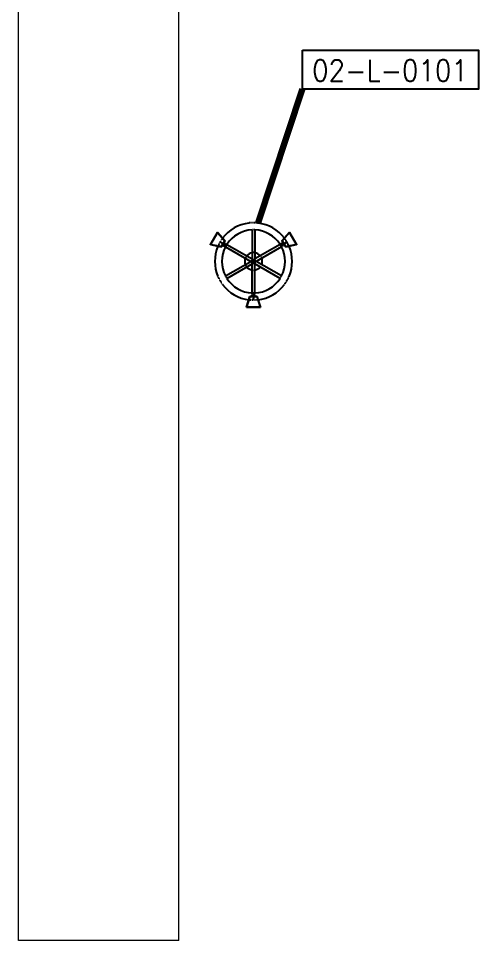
# Model space of a CAD drawing. Header units: inches. Extents: x 9 to 553326, y 5 to 186380.
# Drawn here: x 147715 to 160623, y 74813 to 100703 of the extents above; entities that cross this region are included whole.
import ezdxf

# ---------------------------------------------------------------- set-up
doc = ezdxf.new("R2010")
doc.units = ezdxf.units.IN
doc.header["$MEASUREMENT"] = 0
doc.linetypes.add('CABLEROUTEALL-EMBED 1_DWG$0$HIDDEN2', pattern=[0.1875, 0.125, -0.0625])
for name, color, linetype in [('_Auto', 7, 'Continuous'), ('Pointers', 136, 'Continuous'), ('REV.D CLOUD', 2, 'Continuous'), ('照明平面设备层', 1, 'Continuous')]:
    doc.layers.add(name, color=color, linetype=linetype)
doc.layers.add('Layout', color=6, linetype='Continuous', lineweight=20)
doc.styles.add('HZTXT', font='txt_qlt.shx', dxfattribs={"width": 0.7, "bigfont": 'hztxt.shx'})
doc.dimstyles.new('ISO-25', dxfattribs={"dimtxt": 2.5, "dimasz": 2.5, "dimexe": 1.25, "dimexo": 0.625, "dimtad": 1, "dimtxsty": 'HZTXT', "dimcen": 2.5, "dimclrd": 256, "dimclre": 256, "dimclrt": 256, "dimadec": 4, "dimazin": 0, "dimtfac": 1, "dimtmove": 0, "dimatfit": 3, "dimfxl": 1, "dimlwd": -1, "dimlwe": -1, "dimarcsym": 0})

# ---------------------------------------------------------------- blocks, each defined once
blk = doc.blocks.new('Tower Light Type 1')
at = {"layer": '照明平面设备层', "color": 1, "linetype": 'Continuous', "lineweight": -3}
for p, q in [((-2052, 1646), (-2452, 954)), ((-2452, 954), (-2052, 1646)), ((-1632, 1173), (-2052, 1646)), ((-2052, 1646), (-1632, 1173)), ((-80, 1798), (-80, 139)), ((80, 1798), (80, 139)), ((2052, 1646), (1632, 1173)), ((2052, 1646), (1632, 1173)), ((2452, 954), (2052, 1646)), ((2052, 1646), (2452, 954)), ((-1832, 827), (-1632, 1173)), ((-1632, 1173), (-1832, 827)), ((1632, 1173), (1832, 827)), ((1832, 827), (1632, 1173)), ((-2452, 954), (-1832, 827)), ((-2452, 954), (-1832, 827)), ((-1573, 908), (-1732, 1000)), ((-1573, 908), (-1732, 1000)), ((-1597, 830), (-160, 0)), ((-1517, 968), (-80, 139)), ((1517, 968), (80, 139)), ((1597, 830), (160, 0)), ((1732, 1000), (1573, 908)), ((1732, 1000), (1573, 908)), ((1832, 827), (2452, 954)), ((2452, 954), (1832, 827)), ((-1597, -830), (-160, 0)), ((1597, -830), (160, 0)), ((-1517, -968), (-80, -139)), ((-80, -1798), (-80, -139)), ((1517, -968), (80, -139)), ((80, -1798), (80, -139)), ((-200, -2000), (-400, -2600)), ((-400, -2600), (-200, -2000)), ((200, -2000), (-200, -2000)), ((-200, -2000), (200, -2000)), ((0, -1817), (0, -2000)), ((0, -1817), (0, -2000)), ((400, -2600), (200, -2000)), ((400, -2600), (200, -2000)), ((-400, -2600), (400, -2600)), ((400, -2600), (-400, -2600))]:
    blk.add_line(p, q, dxfattribs=at)
at = {"layer": '照明平面设备层', "color": 1, "linetype": 'CABLEROUTEALL-EMBED 1_DWG$0$HIDDEN2', "lineweight": -3}
for p, q in [((-2452, 954), (-2052, 1646)), ((-2052, 1646), (-2452, 954)), ((-2052, 1646), (-1632, 1173)), ((-2052, 1646), (-1632, 1173)), ((1632, 1173), (2052, 1646)), ((1632, 1173), (2052, 1646)), ((2052, 1646), (2452, 954)), ((2452, 954), (2052, 1646)), ((-1732, 1000), (-1905, 1100)), ((-1905, 1100), (-1732, 1000)), ((-1732, 1000), (-1905, 1100)), ((-1905, 1100), (-1732, 1000)), ((-1632, 1173), (-1832, 827)), ((-1832, 827), (-1632, 1173)), ((-1692, 1069), (-1772, 931)), ((-1692, 1069), (-1772, 931)), ((-1692, 1069), (-1517, 968)), ((1692, 1069), (1517, 968)), ((1559, 900), (1905, 1100)), ((1559, 900), (1905, 1100)), ((1832, 827), (1632, 1173)), ((1632, 1173), (1832, 827)), ((1692, 1069), (1772, 931)), ((1692, 1069), (1772, 931)), ((1905, 1100), (1732, 1000)), ((1905, 1100), (1732, 1000)), ((-1832, 827), (-2452, 954)), ((-1832, 827), (-2452, 954)), ((-1772, 931), (-1597, 830)), ((-1732, 1000), (-1559, 900)), ((-1732, 1000), (-1559, 900)), ((-1559, 900), (-1573, 908)), ((-1559, 900), (-1573, 908)), ((1573, 908), (1559, 900)), ((1573, 908), (1559, 900)), ((1772, 931), (1597, 830)), ((2452, 954), (1832, 827)), ((2452, 954), (1832, 827)), ((-160, 0), (-40, 69)), ((-160, 0), (-40, -69)), ((-80, 139), (40, 69)), ((-80, 139), (-80, 0)), ((80, 0), (-80, 0)), ((-80, 0), (0, 0)), ((0, 0), (-80, 0)), ((-80, 0), (80, 0)), ((-80, -139), (-80, 0)), ((80, 139), (-40, 69)), ((40, 69), (-40, -69)), ((-40, -69), (40, 69)), ((40, -69), (-40, 69)), ((-40, 69), (0, 0)), ((0, 0), (-40, 69)), ((-40, 69), (40, -69)), ((-40, -69), (0, 0)), ((0, 0), (-40, -69)), ((0, 0), (40, 69)), ((40, 69), (0, 0)), ((0, 0), (80, 0)), ((80, 0), (0, 0)), ((0, 0), (40, -69)), ((40, -69), (0, 0)), ((160, 0), (40, 69)), ((160, 0), (40, -69)), ((80, 139), (80, 0)), ((80, -139), (80, 0)), ((-80, -139), (40, -69)), ((80, -139), (-40, -69)), ((-400, -2600), (-200, -2000)), ((-400, -2600), (-200, -2000)), ((-200, -2000), (200, -2000)), ((200, -2000), (-200, -2000)), ((-80, -2000), (-80, -1798)), ((80, -2000), (-80, -2000)), ((80, -2000), (-80, -2000)), ((0, -2000), (0, -1800)), ((0, -1800), (0, -1817)), ((0, -2000), (0, -1800)), ((0, -1800), (0, -1817)), ((0, -2000), (0, -2200)), ((0, -2200), (0, -2000)), ((0, -2000), (0, -2200)), ((0, -2200), (0, -2000)), ((80, -2000), (80, -1798)), ((200, -2000), (400, -2600)), ((200, -2000), (400, -2600)), ((400, -2600), (-400, -2600)), ((-400, -2600), (400, -2600))]:
    blk.add_line(p, q, dxfattribs=at)
at = {"layer": '照明平面设备层', "color": 1, "linetype": 'Continuous', "lineweight": -3}
blk.add_circle((0, 0), 100, dxfattribs=at)
blk.add_circle((0, 0), 100, dxfattribs=at)
for radius, start, end in [(2200, 96.8607, 143.1743), (2200, 36.8257, 83.1804), (1800, 92.5473, 147.4527), (1800, 32.5473, 87.4527), (2200, 156.8257, 203.1743), (1800, 152.5473, 207.4527), (1800, 332.5473, 27.4527), (2200, 336.8257, 23.1743), (500, 159.2069, 200.7931), (500, 159.2069, 200.7931), (500, 99.2069, 140.7931), (500, 99.2069, 140.7931), (500, 39.2069, 80.7931), (500, 39.2069, 80.7931), (500, 339.2069, 20.7931), (500, 0, 20.7931), (500, 339.2069, 0), (500, 219.2069, 260.7931), (500, 219.2069, 260.7931), (500, 279.2069, 320.7931), (500, 279.2069, 320.7931), (1800, 212.5473, 267.4527), (1800, 272.5473, 327.4527), (2200, 216.8257, 263.1743), (2200, 276.8257, 323.1743)]:
    blk.add_arc((0, 0), radius, start, end, dxfattribs=at)
at = {"layer": '照明平面设备层', "color": 1, "linetype": 'CABLEROUTEALL-EMBED 1_DWG$0$HIDDEN2', "lineweight": -3}
for radius, start, end in [(2200, 90, 96.8607), (2200, 83.1804, 90), (1800, 90, 92.5473), (1800, 87.4527, 90), (2200, 150, 156.8257), (2200, 143.1743, 150), (2200, 30, 36.8257), (2200, 23.1743, 30), (1800, 150, 152.5473), (1800, 147.4527, 150), (1800, 30, 32.5473), (1800, 27.4527, 30), (500, 140.7931, 159.2069), (500, 140.7931, 159.2069), (500, 80.7931, 99.2069), (500, 80.7931, 99.2069), (500, 20.7931, 39.2069), (500, 20.7931, 39.2069), (500, 200.7931, 219.2069), (500, 200.7931, 219.2069), (500, 260.7931, 270), (500, 260.7931, 279.2069), (500, 270, 279.2069), (2200, 203.1743, 210), (1800, 207.4527, 210), (1800, 210, 212.5473), (1800, 327.4527, 330), (1800, 330, 332.5473), (2200, 330, 336.8257), (2200, 210, 216.8257), (2200, 323.1743, 330), (1800, 267.4527, 270), (1800, 270, 272.5473), (2200, 263.1743, 270), (2200, 270, 276.8257)]:
    blk.add_arc((0, 0), radius, start, end, dxfattribs=at)

msp = doc.modelspace()

# ---------------------------------------------------------------- linework, layer by layer
at = {"layer": '_Auto', "color": 7, "linetype": 'Continuous'}
msp.add_lwpolyline([(155684, 99817), (160623, 99817), (160623, 98720), (155684, 98720)], close=True, dxfattribs=at)
at = {"layer": 'Layout'}
for p, q in [((152215, 74813), (152215, 114758)), ((147715, 74813), (147715, 107408)), ((152215, 74813), (147715, 74813)), ((152215, 74813), (147715, 74813))]:
    msp.add_line(p, q, dxfattribs=at)

# ---------------------------------------------------------------- block references
at = {"layer": 'REV.D CLOUD', "xscale": 0.49279999983368, "yscale": 0.49279999983368, "zscale": 0.49279999983368}
msp.add_blockref('Tower Light Type 1', (154309, 93882), dxfattribs=at)

# ---------------------------------------------------------------- texts
at = {"layer": '_Auto', "color": 7, "style": 'HZTXT', "width": 0.9}
msp.add_text('02-L-0101', height=600, dxfattribs=at).set_placement((155952, 98942))

# ---------------------------------------------------------------- leaders
at = {"layer": 'Pointers'}
msp.add_leader([(154437, 94959), (155684, 98720)], dimstyle='ISO-25', override={"dimasz": 400, "dimtad": 0, "dimclrd": 136, "dimlwd": 65534}, dxfattribs=at)

doc.saveas('drawing.dxf')
